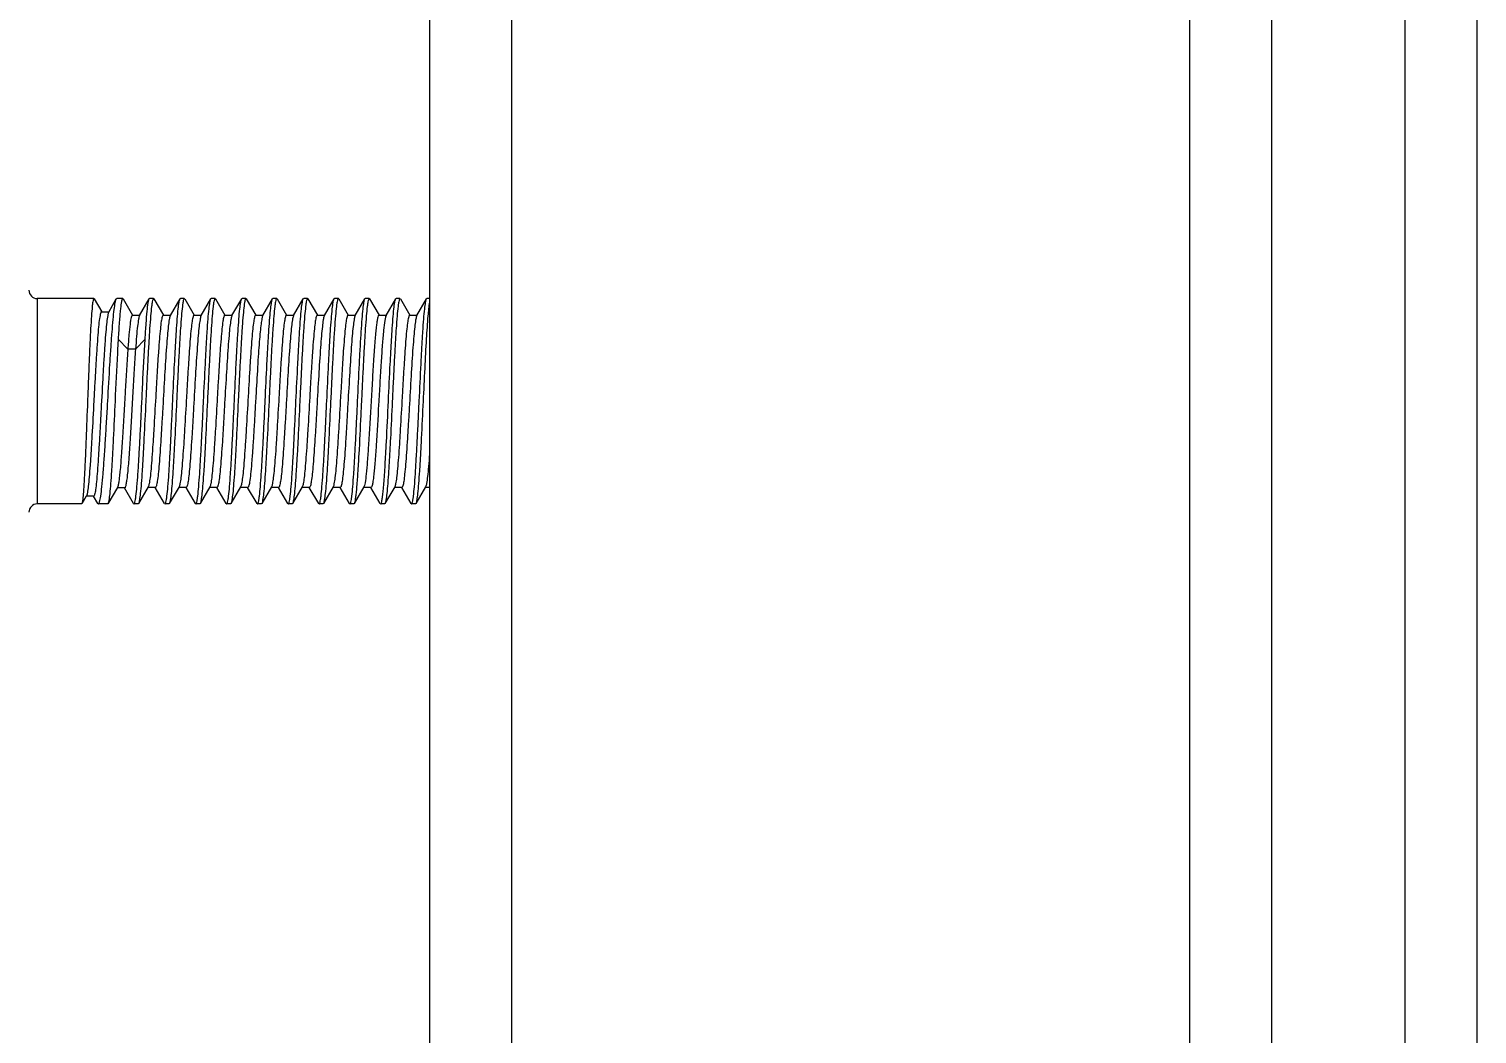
# Model space of a CAD drawing. Extents: x 4995099 to 5303443, y 4627657 to 4889583.
# Drawn here: x 5068822 to 5069542, y 4739767 to 4740267 of the extents above; entities that cross this region are included whole.
import ezdxf

# ---------------------------------------------------------------- set-up
doc = ezdxf.new("R2010")
doc.units = 0
doc.header["$LTSCALE"] = 1000
doc.header["$MEASUREMENT"] = 0
doc.layers.get('0').update_dxf_attribs({"color": 4, "linetype": 'CONTINUOUS'})

msp = doc.modelspace()

# ---------------------------------------------------------------- linework, layer by layer
for p, q in [((5069542.31, 4737394.9), (5069542.31, 4740730.48)), ((5069506.53, 4737750.46), (5069506.53, 4740579.38)), ((5069020.99, 4740388.31), (5069020.99, 4736994.68)), ((5069061.88, 4740388.31), (5069061.88, 4736994.68)), ((5069399.2, 4740388.31), (5069399.2, 4736994.68)), ((5069440.09, 4740388.31), (5069440.09, 4736994.68)), ((5068825.75, 4740132.77), (5068825.75, 4740030.55)), ((5068853.96, 4740132.77), (5068825.75, 4740132.77)), ((5068854.11, 4740132.64), (5068853.96, 4740132.77)), ((5068854.11, 4740132.64), (5068857.85, 4740126.2)), ((5068861.34, 4740126), (5068865.13, 4740132.54)), ((5068865.13, 4740132.54), (5068865.4, 4740132.77)), ((5068868.31, 4740132.77), (5068865.4, 4740132.77)), ((5068868.51, 4740132.59), (5068868.31, 4740132.77)), ((5068868.51, 4740132.59), (5068873.22, 4740124.49)), ((5068876.7, 4740124.28), (5068881.52, 4740132.59)), ((5068883.64, 4740132.77), (5068881.72, 4740132.77)), ((5068883.84, 4740132.59), (5068883.64, 4740132.77)), ((5068883.84, 4740132.59), (5068888.56, 4740124.49)), ((5068892.03, 4740124.28), (5068896.85, 4740132.59)), ((5068896.85, 4740132.59), (5068897.05, 4740132.77)), ((5068898.97, 4740132.77), (5068897.05, 4740132.77)), ((5068899.17, 4740132.59), (5068898.97, 4740132.77)), ((5068899.17, 4740132.59), (5068903.89, 4740124.49)), ((5068907.36, 4740124.28), (5068912.18, 4740132.59)), ((5068912.18, 4740132.59), (5068912.38, 4740132.77)), ((5068914.3, 4740132.77), (5068912.38, 4740132.77)), ((5068914.51, 4740132.59), (5068914.3, 4740132.77)), ((5068914.51, 4740132.59), (5068919.22, 4740124.49)), ((5068922.7, 4740124.28), (5068927.52, 4740132.59)), ((5068927.52, 4740132.59), (5068927.72, 4740132.77)), ((5068929.64, 4740132.77), (5068927.72, 4740132.77)), ((5068929.84, 4740132.59), (5068929.64, 4740132.77)), ((5068929.84, 4740132.59), (5068934.56, 4740124.49)), ((5068938.03, 4740124.28), (5068942.85, 4740132.59)), ((5068944.97, 4740132.77), (5068943.05, 4740132.77)), ((5068945.17, 4740132.59), (5068944.97, 4740132.77)), ((5068945.17, 4740132.59), (5068949.89, 4740124.49)), ((5068953.36, 4740124.28), (5068958.18, 4740132.59)), ((5068958.18, 4740132.59), (5068958.38, 4740132.77)), ((5068960.3, 4740132.77), (5068958.38, 4740132.77)), ((5068960.5, 4740132.59), (5068960.3, 4740132.77)), ((5068960.5, 4740132.59), (5068965.22, 4740124.49)), ((5068968.7, 4740124.28), (5068973.51, 4740132.59)), ((5068973.51, 4740132.59), (5068973.72, 4740132.77)), ((5068975.64, 4740132.77), (5068973.72, 4740132.77)), ((5068975.84, 4740132.59), (5068975.64, 4740132.77)), ((5068975.84, 4740132.59), (5068980.55, 4740124.49)), ((5068984.03, 4740124.28), (5068988.85, 4740132.59)), ((5068988.85, 4740132.59), (5068989.05, 4740132.77)), ((5068990.97, 4740132.77), (5068989.05, 4740132.77)), ((5068991.17, 4740132.59), (5068990.97, 4740132.77)), ((5068991.17, 4740132.59), (5068995.89, 4740124.49)), ((5068999.36, 4740124.28), (5069004.18, 4740132.59)), ((5069004.18, 4740132.59), (5069004.38, 4740132.77)), ((5069006.3, 4740132.77), (5069004.38, 4740132.77)), ((5069006.5, 4740132.59), (5069006.3, 4740132.77)), ((5069006.5, 4740132.59), (5069011.22, 4740124.49)), ((5069014.69, 4740124.28), (5069019.51, 4740132.59)), ((5069019.51, 4740132.59), (5069019.71, 4740132.77)), ((5069020.99, 4740132.77), (5069019.71, 4740132.77)), ((5068857.74, 4740126.2), (5068861.45, 4740126.2)), ((5068873.11, 4740124.49), (5068876.82, 4740124.49)), ((5068888.44, 4740124.49), (5068892.15, 4740124.49)), ((5068892.03, 4740124.28), (5068891.94, 4740124.09)), ((5068903.77, 4740124.49), (5068907.48, 4740124.49)), ((5068907.36, 4740124.28), (5068907.27, 4740124.07)), ((5068919.1, 4740124.49), (5068922.82, 4740124.49)), ((5068922.7, 4740124.28), (5068922.59, 4740124.06)), ((5068934.44, 4740124.49), (5068938.15, 4740124.49)), ((5068949.77, 4740124.49), (5068953.48, 4740124.49)), ((5068953.36, 4740124.28), (5068953.25, 4740124.04)), ((5068965.1, 4740124.49), (5068968.82, 4740124.49)), ((5068968.7, 4740124.28), (5068968.58, 4740124.03)), ((5068980.44, 4740124.49), (5068984.15, 4740124.49)), ((5068984.03, 4740124.28), (5068983.91, 4740124.02)), ((5068995.77, 4740124.49), (5068999.48, 4740124.49)), ((5069011.1, 4740124.49), (5069014.81, 4740124.49)), ((5069014.69, 4740124.28), (5069014.57, 4740124)), ((5068870.86, 4740107.59), (5068866.06, 4740112.6)), ((5068879.47, 4740112.6), (5068874.69, 4740107.59)), ((5068874.69, 4740107.59), (5068870.86, 4740107.59)), ((5068925.94, 4740084.44), (5068925.8, 4740081.66)), ((5068939.22, 4740081.66), (5068939.35, 4740084.44)), ((5068865.66, 4740038.74), (5068860.98, 4740030.7)), ((5068869.26, 4740038.54), (5068865.54, 4740038.54)), ((5068873.66, 4740030.74), (5068869.14, 4740038.54)), ((5068881.01, 4740039.03), (5068876.17, 4740030.72)), ((5068884.6, 4740038.83), (5068880.89, 4740038.83)), ((5068889.18, 4740030.72), (5068884.48, 4740038.83)), ((5068896.34, 4740039.03), (5068891.51, 4740030.72)), ((5068899.94, 4740038.83), (5068896.22, 4740038.83)), ((5068904.52, 4740030.72), (5068899.82, 4740038.83)), ((5068911.68, 4740039.03), (5068906.84, 4740030.72)), ((5068915.27, 4740038.83), (5068911.56, 4740038.83)), ((5068919.85, 4740030.72), (5068915.15, 4740038.83)), ((5068927.01, 4740039.03), (5068922.17, 4740030.72)), ((5068930.6, 4740038.83), (5068926.89, 4740038.83)), ((5068935.18, 4740030.72), (5068930.48, 4740038.83)), ((5068942.34, 4740039.03), (5068937.5, 4740030.72)), ((5068945.94, 4740038.83), (5068942.22, 4740038.83)), ((5068950.52, 4740030.72), (5068945.82, 4740038.83)), ((5068957.68, 4740039.03), (5068952.84, 4740030.72)), ((5068961.27, 4740038.83), (5068957.56, 4740038.83)), ((5068965.85, 4740030.72), (5068961.15, 4740038.83)), ((5068973.01, 4740039.03), (5068968.17, 4740030.72)), ((5068976.6, 4740038.83), (5068972.89, 4740038.83)), ((5068981.18, 4740030.72), (5068976.48, 4740038.83)), ((5068988.34, 4740039.03), (5068983.5, 4740030.72)), ((5068991.93, 4740038.83), (5068988.22, 4740038.83)), ((5068996.51, 4740030.72), (5068991.81, 4740038.83)), ((5069003.67, 4740039.03), (5068998.84, 4740030.72)), ((5069007.27, 4740038.83), (5069003.55, 4740038.83)), ((5069011.85, 4740030.72), (5069007.15, 4740038.83)), ((5069019.01, 4740039.03), (5069014.17, 4740030.72)), ((5069020.99, 4740038.83), (5069018.89, 4740038.83)), ((5068847.86, 4740030.55), (5068825.75, 4740030.55)), ((5068847.97, 4740030.64), (5068847.86, 4740030.55)), ((5068850.16, 4740034.41), (5068847.97, 4740030.64)), ((5068850.27, 4740034.6), (5068850.16, 4740034.41)), ((5068853.88, 4740034.41), (5068850.16, 4740034.41)), ((5068855.86, 4740030.82), (5068853.8, 4740034.37)), ((5068855.86, 4740030.82), (5068856.18, 4740030.55)), ((5068860.81, 4740030.55), (5068856.18, 4740030.55)), ((5068860.98, 4740030.7), (5068860.81, 4740030.55)), ((5068873.66, 4740030.74), (5068873.89, 4740030.55)), ((5068875.97, 4740030.55), (5068873.89, 4740030.55)), ((5068876.17, 4740030.72), (5068875.97, 4740030.55)), ((5068889.18, 4740030.72), (5068889.39, 4740030.55)), ((5068891.31, 4740030.55), (5068889.39, 4740030.55)), ((5068891.51, 4740030.72), (5068891.31, 4740030.55)), ((5068904.52, 4740030.72), (5068904.72, 4740030.55)), ((5068906.64, 4740030.55), (5068904.72, 4740030.55)), ((5068906.84, 4740030.72), (5068906.64, 4740030.55)), ((5068919.85, 4740030.72), (5068920.05, 4740030.55)), ((5068921.97, 4740030.55), (5068920.05, 4740030.55)), ((5068922.17, 4740030.72), (5068921.97, 4740030.55)), ((5068935.18, 4740030.72), (5068935.38, 4740030.55)), ((5068937.3, 4740030.55), (5068935.38, 4740030.55)), ((5068937.5, 4740030.72), (5068937.3, 4740030.55)), ((5068950.52, 4740030.72), (5068950.72, 4740030.55)), ((5068952.64, 4740030.55), (5068950.72, 4740030.55)), ((5068952.84, 4740030.72), (5068952.64, 4740030.55)), ((5068965.85, 4740030.72), (5068966.05, 4740030.55)), ((5068967.97, 4740030.55), (5068966.05, 4740030.55)), ((5068968.17, 4740030.72), (5068967.97, 4740030.55)), ((5068981.18, 4740030.72), (5068981.38, 4740030.55)), ((5068983.3, 4740030.55), (5068981.38, 4740030.55)), ((5068983.5, 4740030.72), (5068983.3, 4740030.55)), ((5068996.51, 4740030.72), (5068996.72, 4740030.55)), ((5068998.64, 4740030.55), (5068996.72, 4740030.55)), ((5068998.84, 4740030.72), (5068998.64, 4740030.55)), ((5069011.85, 4740030.72), (5069012.05, 4740030.55)), ((5069013.97, 4740030.55), (5069012.05, 4740030.55)), ((5069014.17, 4740030.72), (5069013.97, 4740030.55))]:
    msp.add_line(p, q)
for centre, start, end in [((5068825.75, 4740136.86), 180, 270), ((5068825.75, 4740026.46), 90, 180)]:
    msp.add_arc(centre, 4.09, start, end)
for points, knots in [([(5068853.96, 4740132.77), (5068853.85, 4740132.77), (5068853.68, 4740132.33), (5068853.52, 4740131.67), (5068853.32, 4740130.4), (5068853.04, 4740127.89), (5068852.7, 4740123.61), (5068852.32, 4740117.34), (5068851.94, 4740109.69), (5068851.56, 4740100.97), (5068851.19, 4740091.5), (5068850.94, 4740084.98), (5068850.81, 4740081.66)], [0, 0, 0, 0, 0.006203, 0.021073, 0.045141, 0.078305, 0.170688, 0.294821, 0.44599, 0.618417, 0.805472, 1, 1, 1, 1]), ([(5068860.89, 4740081.66), (5068861.24, 4740087.8), (5068861.75, 4740096.75), (5068862.47, 4740108.21), (5068862.99, 4740115.65), (5068863.51, 4740121.93), (5068863.98, 4740126.87), (5068864.51, 4740130.22), (5068864.83, 4740132.01), (5068865.13, 4740132.54)], [0, 0, 0, 0, 0.361155, 0.526427, 0.673911, 0.798642, 0.896457, 0.964179, 1, 1, 1, 1]), ([(5068868.31, 4740132.77), (5068868.16, 4740132.77), (5068867.91, 4740132.17), (5068867.7, 4740131.26), (5068867.42, 4740129.53), (5068867.15, 4740127.26), (5068866.88, 4740124.35), (5068866.48, 4740119.4), (5068866.23, 4740115.42), (5068866.06, 4740112.6)], [0, 0, 0, 0, 0.021546, 0.072917, 0.155846, 0.269667, 0.412995, 0.584026, 1, 1, 1, 1]), ([(5068879.47, 4740112.6), (5068879.63, 4740115.19), (5068879.92, 4740119.82), (5068880.41, 4740125.82), (5068880.82, 4740129.67), (5068881.21, 4740131.7), (5068881.39, 4740132.37), (5068881.52, 4740132.59)], [0, 0, 0, 0, 0.387446, 0.690986, 0.897716, 0.962073, 1, 1, 1, 1]), ([(5068883.64, 4740132.77), (5068883.52, 4740132.77), (5068883.3, 4740132.35), (5068883.12, 4740131.66), (5068882.88, 4740130.4), (5068882.54, 4740127.88), (5068882.13, 4740123.61), (5068881.68, 4740117.34), (5068881.21, 4740109.69), (5068880.74, 4740100.96), (5068880.28, 4740091.5), (5068879.96, 4740084.98), (5068879.81, 4740081.66)], [0, 0, 0, 0, 0.006697, 0.021779, 0.045964, 0.079194, 0.171609, 0.295674, 0.446694, 0.618911, 0.805729, 1, 1, 1, 1]), ([(5068881.52, 4740132.59), (5068881.54, 4740132.64), (5068881.59, 4740132.72), (5068881.68, 4740132.77), (5068881.72, 4740132.77)], [0, 0, 0, 0, 0.600476, 1, 1, 1, 1]), ([(5068893.22, 4740081.66), (5068893.51, 4740087.85), (5068893.94, 4740096.88), (5068894.56, 4740108.41), (5068894.99, 4740115.88), (5068895.44, 4740122.16), (5068895.84, 4740127.07), (5068896.31, 4740130.36), (5068896.56, 4740132.1), (5068896.85, 4740132.59)], [0, 0, 0, 0, 0.363963, 0.530225, 0.678242, 0.802937, 0.90006, 0.966368, 1, 1, 1, 1]), ([(5068898.97, 4740132.77), (5068898.86, 4740132.77), (5068898.63, 4740132.35), (5068898.45, 4740131.66), (5068898.21, 4740130.4), (5068897.88, 4740127.88), (5068897.47, 4740123.61), (5068897.01, 4740117.34), (5068896.55, 4740109.69), (5068896.08, 4740100.97), (5068895.61, 4740091.5), (5068895.3, 4740084.98), (5068895.14, 4740081.66)], [0, 0, 0, 0, 0.006689, 0.021764, 0.045941, 0.079165, 0.171569, 0.295632, 0.446659, 0.618889, 0.805716, 1, 1, 1, 1]), ([(5068908.55, 4740081.66), (5068908.85, 4740087.85), (5068909.28, 4740096.88), (5068909.89, 4740108.41), (5068910.33, 4740115.88), (5068910.78, 4740122.16), (5068911.17, 4740127.07), (5068911.65, 4740130.36), (5068911.9, 4740132.1), (5068912.18, 4740132.59)], [0, 0, 0, 0, 0.363959, 0.530225, 0.678245, 0.80294, 0.900061, 0.966367, 1, 1, 1, 1]), ([(5068914.3, 4740132.77), (5068914.19, 4740132.77), (5068913.97, 4740132.35), (5068913.79, 4740131.66), (5068913.54, 4740130.4), (5068913.21, 4740127.88), (5068912.8, 4740123.61), (5068912.34, 4740117.34), (5068911.88, 4740109.69), (5068911.41, 4740100.97), (5068910.94, 4740091.5), (5068910.63, 4740084.98), (5068910.47, 4740081.66)], [0, 0, 0, 0, 0.00668, 0.021743, 0.045911, 0.079128, 0.171521, 0.29558, 0.446613, 0.618858, 0.805701, 1, 1, 1, 1]), ([(5068923.88, 4740081.66), (5068924.18, 4740087.85), (5068924.61, 4740096.88), (5068925.22, 4740108.41), (5068925.66, 4740115.88), (5068926.11, 4740122.16), (5068926.51, 4740127.07), (5068926.98, 4740130.36), (5068927.23, 4740132.1), (5068927.52, 4740132.59)], [0, 0, 0, 0, 0.363957, 0.530226, 0.678247, 0.80294, 0.900059, 0.966367, 1, 1, 1, 1]), ([(5068929.64, 4740132.77), (5068929.53, 4740132.77), (5068929.31, 4740132.39), (5068929.14, 4740131.74), (5068928.9, 4740130.57), (5068928.58, 4740128.21), (5068928.18, 4740124.21), (5068927.74, 4740118.33), (5068927.29, 4740111.13), (5068926.84, 4740102.87), (5068926.39, 4740093.86), (5068926.09, 4740087.63), (5068925.94, 4740084.44)], [0, 0, 0, 0, 0.006689, 0.021571, 0.045424, 0.078208, 0.169526, 0.292465, 0.442701, 0.6149, 0.802905, 1, 1, 1, 1]), ([(5068939.35, 4740084.44), (5068939.63, 4740090.35), (5068940.04, 4740098.93), (5068940.64, 4740109.88), (5068941.06, 4740116.91), (5068941.49, 4740122.8), (5068941.88, 4740127.41), (5068942.33, 4740130.49), (5068942.58, 4740132.12), (5068942.85, 4740132.59)], [0, 0, 0, 0, 0.367266, 0.533405, 0.680662, 0.804347, 0.900563, 0.966339, 1, 1, 1, 1]), ([(5068944.97, 4740132.77), (5068944.86, 4740132.77), (5068944.63, 4740132.35), (5068944.45, 4740131.66), (5068944.21, 4740130.4), (5068943.87, 4740127.88), (5068943.47, 4740123.61), (5068943.01, 4740117.34), (5068942.54, 4740109.69), (5068942.08, 4740100.97), (5068941.61, 4740091.5), (5068941.3, 4740084.98), (5068941.14, 4740081.66)], [0, 0, 0, 0, 0.006689, 0.021763, 0.04594, 0.079164, 0.171568, 0.295631, 0.446657, 0.618886, 0.805714, 1, 1, 1, 1]), ([(5068942.85, 4740132.59), (5068942.88, 4740132.64), (5068942.93, 4740132.72), (5068943.01, 4740132.77), (5068943.05, 4740132.77)], [0, 0, 0, 0, 0.600612, 1, 1, 1, 1]), ([(5068954.55, 4740081.66), (5068954.85, 4740087.85), (5068955.27, 4740096.88), (5068955.89, 4740108.41), (5068956.32, 4740115.88), (5068956.77, 4740122.16), (5068957.17, 4740127.07), (5068957.65, 4740130.36), (5068957.89, 4740132.1), (5068958.18, 4740132.59)], [0, 0, 0, 0, 0.363961, 0.530225, 0.678245, 0.802939, 0.90006, 0.966367, 1, 1, 1, 1]), ([(5068960.3, 4740132.77), (5068960.19, 4740132.77), (5068959.96, 4740132.35), (5068959.79, 4740131.66), (5068959.54, 4740130.41), (5068959.21, 4740127.88), (5068958.8, 4740123.61), (5068958.34, 4740117.34), (5068957.88, 4740109.69), (5068957.41, 4740100.97), (5068956.94, 4740091.5), (5068956.63, 4740084.98), (5068956.47, 4740081.66)], [0, 0, 0, 0, 0.006676, 0.021733, 0.045899, 0.079113, 0.171508, 0.295569, 0.446596, 0.61884, 0.805693, 1, 1, 1, 1]), ([(5068969.88, 4740081.66), (5068970.18, 4740087.85), (5068970.61, 4740096.88), (5068971.22, 4740108.41), (5068971.66, 4740115.88), (5068972.11, 4740122.16), (5068972.51, 4740127.07), (5068972.98, 4740130.36), (5068973.23, 4740132.1), (5068973.51, 4740132.59)], [0, 0, 0, 0, 0.363962, 0.530226, 0.678239, 0.802933, 0.900057, 0.966368, 1, 1, 1, 1]), ([(5068975.64, 4740132.77), (5068975.52, 4740132.77), (5068975.3, 4740132.35), (5068975.12, 4740131.66), (5068974.88, 4740130.4), (5068974.54, 4740127.88), (5068974.13, 4740123.61), (5068973.67, 4740117.34), (5068973.21, 4740109.69), (5068972.74, 4740100.96), (5068972.27, 4740091.5), (5068971.96, 4740084.98), (5068971.8, 4740081.66)], [0, 0, 0, 0, 0.006697, 0.021779, 0.045964, 0.079195, 0.171609, 0.295674, 0.446694, 0.618911, 0.805729, 1, 1, 1, 1]), ([(5068985.22, 4740081.66), (5068985.51, 4740087.85), (5068985.94, 4740096.88), (5068986.55, 4740108.41), (5068986.99, 4740115.88), (5068987.44, 4740122.16), (5068987.84, 4740127.07), (5068988.31, 4740130.36), (5068988.56, 4740132.1), (5068988.85, 4740132.59)], [0, 0, 0, 0, 0.363963, 0.530225, 0.678242, 0.802937, 0.90006, 0.966368, 1, 1, 1, 1]), ([(5068990.97, 4740132.77), (5068990.85, 4740132.77), (5068990.63, 4740132.35), (5068990.45, 4740131.66), (5068990.21, 4740130.4), (5068989.87, 4740127.88), (5068989.46, 4740123.61), (5068989.01, 4740117.34), (5068988.54, 4740109.69), (5068988.08, 4740100.97), (5068987.61, 4740091.5), (5068987.29, 4740084.98), (5068987.14, 4740081.66)], [0, 0, 0, 0, 0.006686, 0.021758, 0.045933, 0.079154, 0.171555, 0.295617, 0.446646, 0.618881, 0.805711, 1, 1, 1, 1]), ([(5069000.55, 4740081.66), (5069000.84, 4740087.85), (5069001.27, 4740096.88), (5069001.89, 4740108.41), (5069002.32, 4740115.88), (5069002.77, 4740122.16), (5069003.17, 4740127.07), (5069003.64, 4740130.36), (5069003.89, 4740132.1), (5069004.18, 4740132.59)], [0, 0, 0, 0, 0.363958, 0.530225, 0.678245, 0.80294, 0.90006, 0.966367, 1, 1, 1, 1]), ([(5069006.3, 4740132.77), (5069006.19, 4740132.77), (5069005.96, 4740132.35), (5069005.79, 4740131.66), (5069005.54, 4740130.41), (5069005.21, 4740127.88), (5069004.8, 4740123.61), (5069004.34, 4740117.34), (5069003.88, 4740109.69), (5069003.41, 4740100.97), (5069002.94, 4740091.5), (5069002.63, 4740084.98), (5069002.47, 4740081.66)], [0, 0, 0, 0, 0.006677, 0.021736, 0.045902, 0.079117, 0.171507, 0.295565, 0.446598, 0.618848, 0.805696, 1, 1, 1, 1]), ([(5069015.88, 4740081.66), (5069016.18, 4740087.85), (5069016.61, 4740096.88), (5069017.22, 4740108.41), (5069017.66, 4740115.88), (5069018.11, 4740122.16), (5069018.5, 4740127.07), (5069018.98, 4740130.36), (5069019.23, 4740132.1), (5069019.51, 4740132.59)], [0, 0, 0, 0, 0.363957, 0.530228, 0.678248, 0.80294, 0.900058, 0.966367, 1, 1, 1, 1]), ([(5069020.99, 4740131.01), (5069020.58, 4740128.74), (5069020.05, 4740122.63), (5069019.29, 4740111.66), (5069018.56, 4740097.49), (5069018.06, 4740087.13), (5069017.8, 4740081.66)], [0, 0, 0, 0, 0.140058, 0.370691, 0.667791, 1, 1, 1, 1]), ([(5068857.74, 4740126.2), (5068857.63, 4740126.2), (5068857.4, 4740125.85), (5068857.22, 4740125.23), (5068856.98, 4740124.15), (5068856.64, 4740121.95), (5068856.24, 4740118.25), (5068855.79, 4740112.82), (5068855.33, 4740106.19), (5068854.87, 4740098.62), (5068854.41, 4740090.4), (5068853.8, 4740079.02), (5068853.2, 4740067.79), (5068852.58, 4740057.11), (5068852.13, 4740050.19), (5068851.68, 4740044.36), (5068851.27, 4740039.79), (5068850.81, 4740036.71), (5068850.54, 4740035.07), (5068850.27, 4740034.6)], [0, 0, 0, 0, 0.003488, 0.010904, 0.022688, 0.038824, 0.083607, 0.143647, 0.216697, 0.300025, 0.390537, 0.484902, 0.671459, 0.756962, 0.833182, 0.897479, 0.947675, 0.982144, 1, 1, 1, 1]), ([(5068861.34, 4740126), (5068861.05, 4740125.5), (5068860.77, 4740123.78), (5068860.29, 4740120.55), (5068859.86, 4740115.79), (5068859.4, 4740109.76), (5068858.94, 4740102.64), (5068858.31, 4740091.81), (5068857.71, 4740080.51), (5068857.1, 4740069.15), (5068856.65, 4740061.05), (5068856.2, 4740053.65), (5068855.75, 4740047.23), (5068855.31, 4740041.97), (5068854.9, 4740038.14), (5068854.5, 4740035.75), (5068854.2, 4740034.73), (5068853.98, 4740034.41), (5068853.88, 4740034.41)], [0, 0, 0, 0, 0.018844, 0.055045, 0.107437, 0.174076, 0.252464, 0.339678, 0.527511, 0.621285, 0.710453, 0.791854, 0.862644, 0.920393, 0.963178, 0.989688, 0.996707, 1, 1, 1, 1]), ([(5068873.11, 4740124.49), (5068872.97, 4740124.49), (5068872.71, 4740124.01), (5068872.5, 4740123.22), (5068872.21, 4740121.78), (5068871.82, 4740118.91), (5068871.35, 4740114.1), (5068871.03, 4740109.95), (5068870.86, 4740107.59)], [0, 0, 0, 0, 0.023235, 0.075178, 0.15823, 0.271917, 0.585415, 1, 1, 1, 1]), ([(5068876.7, 4740124.28), (5068876.39, 4740123.75), (5068876.1, 4740121.95), (5068875.59, 4740118.55), (5068875.15, 4740113.54), (5068874.85, 4740109.72), (5068874.69, 4740107.59)], [0, 0, 0, 0, 0.108395, 0.316903, 0.618184, 1, 1, 1, 1]), ([(5068888.44, 4740124.49), (5068888.34, 4740124.49), (5068888.11, 4740124.19), (5068887.81, 4740123.2), (5068887.4, 4740120.94), (5068886.99, 4740117.28), (5068886.54, 4740112.3), (5068886.09, 4740106.24), (5068885.63, 4740099.28), (5068885.18, 4740091.68), (5068884.57, 4740081.09), (5068883.98, 4740070.59), (5068883.36, 4740060.57), (5068882.91, 4740054.01), (5068882.45, 4740048.46), (5068882.03, 4740044.07), (5068881.57, 4740041.09), (5068881.28, 4740039.5), (5068881.01, 4740039.03)], [0, 0, 0, 0, 0.003515, 0.010772, 0.037949, 0.081609, 0.140308, 0.211978, 0.294061, 0.383612, 0.477415, 0.664253, 0.750571, 0.827952, 0.893624, 0.945254, 0.981055, 1, 1, 1, 1]), ([(5068891.94, 4740124.09), (5068891.69, 4740123.5), (5068891.39, 4740121.78), (5068890.94, 4740118.56), (5068890.52, 4740114.02), (5068889.88, 4740105.9), (5068889.14, 4740094), (5068888.42, 4740081.37), (5068887.82, 4740070.92), (5068887.37, 4740063.47), (5068886.93, 4740056.65), (5068886.48, 4740050.72), (5068886.04, 4740045.85), (5068885.63, 4740042.29), (5068885.22, 4740040.08), (5068884.92, 4740039.12), (5068884.7, 4740038.83), (5068884.6, 4740038.83)], [0, 0, 0, 0, 0.022098, 0.060554, 0.114206, 0.18123, 0.34569, 0.53115, 0.623722, 0.711849, 0.792446, 0.862698, 0.92016, 0.962863, 0.989437, 0.99654, 1, 1, 1, 1]), ([(5068903.77, 4740124.49), (5068903.67, 4740124.49), (5068903.45, 4740124.19), (5068903.14, 4740123.2), (5068902.74, 4740120.94), (5068902.32, 4740117.28), (5068901.87, 4740112.3), (5068901.42, 4740106.24), (5068900.97, 4740099.28), (5068900.51, 4740091.68), (5068899.9, 4740081.09), (5068899.31, 4740070.59), (5068898.69, 4740060.57), (5068898.24, 4740054.01), (5068897.78, 4740048.46), (5068897.37, 4740044.07), (5068896.9, 4740041.09), (5068896.62, 4740039.5), (5068896.34, 4740039.03)], [0, 0, 0, 0, 0.003515, 0.010772, 0.037949, 0.081609, 0.140308, 0.211978, 0.294061, 0.383612, 0.477415, 0.664253, 0.750571, 0.827952, 0.893624, 0.945254, 0.981055, 1, 1, 1, 1]), ([(5068907.27, 4740124.07), (5068907.02, 4740123.49), (5068906.71, 4740121.76), (5068906.27, 4740118.53), (5068905.85, 4740113.98), (5068905.21, 4740105.86), (5068904.47, 4740093.96), (5068903.75, 4740081.34), (5068903.15, 4740070.89), (5068902.71, 4740063.44), (5068902.26, 4740056.63), (5068901.82, 4740050.71), (5068901.37, 4740045.85), (5068900.96, 4740042.28), (5068900.56, 4740040.08), (5068900.26, 4740039.12), (5068900.04, 4740038.83), (5068899.94, 4740038.83)], [0, 0, 0, 0, 0.022237, 0.060809, 0.11455, 0.181633, 0.346125, 0.531524, 0.624042, 0.712107, 0.792639, 0.862829, 0.920237, 0.962898, 0.989446, 0.996542, 1, 1, 1, 1]), ([(5068919.1, 4740124.49), (5068919, 4740124.49), (5068918.78, 4740124.19), (5068918.48, 4740123.2), (5068918.07, 4740120.94), (5068917.65, 4740117.28), (5068917.2, 4740112.3), (5068916.75, 4740106.24), (5068916.3, 4740099.28), (5068915.84, 4740091.68), (5068915.24, 4740081.09), (5068914.65, 4740070.59), (5068914.02, 4740060.57), (5068913.57, 4740054.01), (5068913.12, 4740048.46), (5068912.7, 4740044.07), (5068912.23, 4740041.09), (5068911.95, 4740039.5), (5068911.68, 4740039.03)], [0, 0, 0, 0, 0.003515, 0.010772, 0.037949, 0.081609, 0.140308, 0.211978, 0.294061, 0.383612, 0.477416, 0.664253, 0.750571, 0.827952, 0.893624, 0.945254, 0.981055, 1, 1, 1, 1]), ([(5068922.59, 4740124.06), (5068922.35, 4740123.47), (5068922.04, 4740121.74), (5068921.6, 4740118.49), (5068921.17, 4740113.95), (5068920.54, 4740105.81), (5068919.8, 4740093.92), (5068919.09, 4740081.3), (5068918.49, 4740070.86), (5068918.04, 4740063.42), (5068917.59, 4740056.61), (5068917.15, 4740050.69), (5068916.7, 4740045.84), (5068916.29, 4740042.28), (5068915.89, 4740040.08), (5068915.59, 4740039.12), (5068915.37, 4740038.83), (5068915.27, 4740038.83)], [0, 0, 0, 0, 0.022376, 0.061065, 0.114893, 0.182035, 0.346559, 0.531898, 0.624361, 0.712364, 0.792832, 0.86296, 0.920314, 0.962934, 0.989455, 0.996544, 1, 1, 1, 1]), ([(5068934.44, 4740124.49), (5068934.34, 4740124.49), (5068934.11, 4740124.19), (5068933.81, 4740123.21), (5068933.41, 4740120.96), (5068932.99, 4740117.33), (5068932.54, 4740112.38), (5068932.09, 4740106.35), (5068931.47, 4740096.76), (5068931.03, 4740089.21), (5068930.74, 4740083.99)], [0, 0, 0, 0, 0.007368, 0.022553, 0.07941, 0.170757, 0.293599, 0.443643, 0.615565, 1, 1, 1, 1]), ([(5068938.03, 4740124.28), (5068937.78, 4740123.85), (5068937.51, 4740122.44), (5068937.08, 4740119.79), (5068936.69, 4740115.9), (5068936.26, 4740110.96), (5068935.84, 4740105.1), (5068935.26, 4740096.01), (5068934.85, 4740088.89), (5068934.57, 4740083.99)], [0, 0, 0, 0, 0.036414, 0.10397, 0.201071, 0.324823, 0.471425, 0.636308, 1, 1, 1, 1]), ([(5068949.77, 4740124.49), (5068949.67, 4740124.49), (5068949.45, 4740124.19), (5068949.14, 4740123.2), (5068948.73, 4740120.94), (5068948.32, 4740117.28), (5068947.87, 4740112.3), (5068947.42, 4740106.24), (5068946.96, 4740099.28), (5068946.51, 4740091.68), (5068945.9, 4740081.09), (5068945.31, 4740070.59), (5068944.69, 4740060.57), (5068944.24, 4740054.01), (5068943.78, 4740048.46), (5068943.36, 4740044.07), (5068942.9, 4740041.09), (5068942.62, 4740039.5), (5068942.34, 4740039.03)], [0, 0, 0, 0, 0.003516, 0.010772, 0.037949, 0.081609, 0.140308, 0.211978, 0.294061, 0.383612, 0.477416, 0.664254, 0.750571, 0.827952, 0.893624, 0.945254, 0.981055, 1, 1, 1, 1]), ([(5068953.25, 4740124.04), (5068953.01, 4740123.44), (5068952.7, 4740121.69), (5068952.26, 4740118.43), (5068951.83, 4740113.87), (5068951.2, 4740105.73), (5068950.46, 4740093.83), (5068949.75, 4740081.22), (5068949.15, 4740070.8), (5068948.7, 4740063.37), (5068948.25, 4740056.58), (5068947.81, 4740050.67), (5068947.37, 4740045.82), (5068946.96, 4740042.27), (5068946.55, 4740040.08), (5068946.26, 4740039.12), (5068946.03, 4740038.83), (5068945.94, 4740038.83)], [0, 0, 0, 0, 0.022654, 0.061574, 0.115578, 0.182837, 0.347426, 0.532643, 0.624999, 0.712877, 0.793216, 0.863221, 0.920468, 0.963004, 0.989473, 0.996549, 1, 1, 1, 1]), ([(5068965.1, 4740124.49), (5068965, 4740124.49), (5068964.78, 4740124.19), (5068964.47, 4740123.2), (5068964.07, 4740120.94), (5068963.65, 4740117.28), (5068963.2, 4740112.3), (5068962.75, 4740106.24), (5068962.3, 4740099.28), (5068961.84, 4740091.68), (5068961.24, 4740081.09), (5068960.64, 4740070.59), (5068960.02, 4740060.57), (5068959.57, 4740054.01), (5068959.11, 4740048.46), (5068958.7, 4740044.07), (5068958.23, 4740041.09), (5068957.95, 4740039.5), (5068957.68, 4740039.03)], [0, 0, 0, 0, 0.003516, 0.010771, 0.037949, 0.081609, 0.140308, 0.211978, 0.294061, 0.383613, 0.477416, 0.664254, 0.750571, 0.827952, 0.893624, 0.945254, 0.981055, 1, 1, 1, 1]), ([(5068968.58, 4740124.03), (5068968.34, 4740123.43), (5068968.03, 4740121.67), (5068967.59, 4740118.4), (5068967.16, 4740113.83), (5068966.53, 4740105.69), (5068965.79, 4740093.79), (5068965.08, 4740081.19), (5068964.48, 4740070.77), (5068964.03, 4740063.34), (5068963.58, 4740056.56), (5068963.14, 4740050.65), (5068962.7, 4740045.82), (5068962.29, 4740042.27), (5068961.89, 4740040.07), (5068961.59, 4740039.12), (5068961.37, 4740038.83), (5068961.27, 4740038.83)], [0, 0, 0, 0, 0.022792, 0.061828, 0.11592, 0.183237, 0.347858, 0.533014, 0.625317, 0.713133, 0.793408, 0.863351, 0.920544, 0.963039, 0.989482, 0.996551, 1, 1, 1, 1]), ([(5068980.44, 4740124.49), (5068980.33, 4740124.49), (5068980.11, 4740124.19), (5068979.81, 4740123.2), (5068979.4, 4740120.94), (5068978.98, 4740117.28), (5068978.53, 4740112.3), (5068978.08, 4740106.24), (5068977.63, 4740099.28), (5068977.18, 4740091.68), (5068976.57, 4740081.09), (5068975.98, 4740070.59), (5068975.35, 4740060.57), (5068974.9, 4740054.01), (5068974.45, 4740048.46), (5068974.03, 4740044.07), (5068973.56, 4740041.09), (5068973.28, 4740039.5), (5068973.01, 4740039.03)], [0, 0, 0, 0, 0.003516, 0.010771, 0.037949, 0.081609, 0.140308, 0.211978, 0.294061, 0.383613, 0.477416, 0.664254, 0.750571, 0.827952, 0.893624, 0.945254, 0.981055, 1, 1, 1, 1]), ([(5068983.91, 4740124.02), (5068983.67, 4740123.41), (5068983.36, 4740121.65), (5068982.92, 4740118.37), (5068982.49, 4740113.79), (5068981.86, 4740105.64), (5068981.12, 4740093.75), (5068980.41, 4740081.15), (5068979.81, 4740070.74), (5068979.36, 4740063.32), (5068978.92, 4740056.54), (5068978.47, 4740050.64), (5068978.03, 4740045.81), (5068977.62, 4740042.26), (5068977.22, 4740040.07), (5068976.92, 4740039.12), (5068976.7, 4740038.83), (5068976.6, 4740038.83)], [0, 0, 0, 0, 0.022931, 0.062083, 0.116262, 0.183637, 0.34829, 0.533386, 0.625634, 0.713389, 0.793599, 0.863481, 0.920621, 0.963074, 0.989491, 0.996553, 1, 1, 1, 1]), ([(5068995.77, 4740124.49), (5068995.6, 4740124.49), (5068995.31, 4740123.84), (5068995.07, 4740122.82), (5068994.75, 4740120.93), (5068994.45, 4740118.45), (5068994.13, 4740115.29), (5068993.68, 4740110), (5068993.14, 4740102.26), (5068992.53, 4740092.04), (5068991.9, 4740081.1), (5068991.28, 4740070.2), (5068990.84, 4740063.03), (5068990.61, 4740059.58)], [0, 0, 0, 0, 0.007549, 0.025288, 0.053782, 0.092698, 0.14142, 0.199125, 0.337396, 0.498012, 0.669894, 0.841157, 1, 1, 1, 1]), ([(5068999.36, 4740124.28), (5068999.21, 4740124.02), (5068998.99, 4740123.21), (5068998.52, 4740120.78), (5068998.04, 4740116.22), (5068997.45, 4740109.22), (5068996.87, 4740100.48), (5068996.27, 4740090.55), (5068995.49, 4740076.78), (5068994.9, 4740066.4), (5068994.45, 4740059.58)], [0, 0, 0, 0, 0.014139, 0.038106, 0.114569, 0.22512, 0.362916, 0.519336, 0.684562, 1, 1, 1, 1]), ([(5069011.1, 4740124.49), (5069011, 4740124.49), (5069010.78, 4740124.19), (5069010.47, 4740123.2), (5069010.07, 4740120.94), (5069009.65, 4740117.28), (5069009.2, 4740112.3), (5069008.75, 4740106.24), (5069008.3, 4740099.28), (5069007.84, 4740091.68), (5069007.23, 4740081.09), (5069006.64, 4740070.59), (5069006.02, 4740060.57), (5069005.57, 4740054.01), (5069005.11, 4740048.46), (5069004.7, 4740044.07), (5069004.23, 4740041.09), (5069003.95, 4740039.5), (5069003.67, 4740039.03)], [0, 0, 0, 0, 0.003516, 0.010771, 0.037949, 0.081609, 0.140308, 0.211978, 0.294061, 0.383613, 0.477416, 0.664254, 0.750571, 0.827952, 0.893624, 0.945254, 0.981055, 1, 1, 1, 1]), ([(5069014.57, 4740124), (5069014.33, 4740123.38), (5069014.02, 4740121.6), (5069013.58, 4740118.3), (5069013.15, 4740113.71), (5069012.52, 4740105.56), (5069011.78, 4740093.67), (5069011.07, 4740081.07), (5069010.47, 4740070.67), (5069010.02, 4740063.27), (5069009.58, 4740056.5), (5069009.14, 4740050.61), (5069008.7, 4740045.79), (5069008.28, 4740042.25), (5069007.88, 4740040.07), (5069007.59, 4740039.12), (5069007.37, 4740038.83), (5069007.27, 4740038.83)], [0, 0, 0, 0, 0.023208, 0.06259, 0.116944, 0.184435, 0.349152, 0.534126, 0.626268, 0.713899, 0.79398, 0.86374, 0.920773, 0.963144, 0.989509, 0.996558, 1, 1, 1, 1]), ([(5068866.06, 4740112.6), (5068865.92, 4740110.27), (5068865.34, 4740099.96), (5068864.86, 4740089.64), (5068864.49, 4740081.66)], [0, 0, 0, 0, 0.22604, 1, 1, 1, 1]), ([(5068877.87, 4740081.66), (5068878.01, 4740084.41), (5068878.51, 4740094.73), (5068879.02, 4740105.04), (5068879.47, 4740112.6)], [0, 0, 0, 0, 0.2673, 1, 1, 1, 1]), ([(5068870.86, 4740107.59), (5068870.36, 4740100.61), (5068869.74, 4740089.84), (5068868.92, 4740075.41), (5068868.29, 4740064.72), (5068867.67, 4740055.21), (5068867.13, 4740048.34), (5068866.67, 4740043.93), (5068866.37, 4740041.56), (5068866.05, 4740039.91), (5068865.83, 4740039.03), (5068865.66, 4740038.74)], [0, 0, 0, 0, 0.303539, 0.468638, 0.62733, 0.768529, 0.882427, 0.926602, 0.961222, 0.985757, 1, 1, 1, 1]), ([(5068874.69, 4740107.59), (5068874.44, 4740104.12), (5068873.98, 4740096.8), (5068873.32, 4740085.5), (5068872.67, 4740073.91), (5068872.01, 4740062.9), (5068871.45, 4740054.48), (5068870.98, 4740048.68), (5068870.65, 4740045.21), (5068870.33, 4740042.47), (5068869.99, 4740040.38), (5068869.73, 4740039.27), (5068869.43, 4740038.54), (5068869.26, 4740038.54)], [0, 0, 0, 0, 0.15003, 0.317321, 0.489066, 0.652114, 0.794019, 0.853588, 0.904016, 0.944371, 0.97394, 0.992316, 1, 1, 1, 1]), ([(5068850.81, 4740081.66), (5068850.57, 4740075.38), (5068850.23, 4740066.24), (5068849.74, 4740054.57), (5068849.4, 4740047.05), (5068849.04, 4740040.78), (5068848.76, 4740035.91), (5068848.35, 4740032.75), (5068848.23, 4740031.09), (5068847.97, 4740030.64)], [0, 0, 0, 0, 0.36864, 0.53657, 0.68548, 0.810114, 0.906077, 0.97003, 1, 1, 1, 1]), ([(5068856.18, 4740030.55), (5068856.31, 4740030.55), (5068856.6, 4740030.93), (5068856.99, 4740032.18), (5068857.51, 4740035.05), (5068858.05, 4740039.69), (5068858.62, 4740045.98), (5068859.18, 4740053.62), (5068859.75, 4740062.35), (5068860.32, 4740071.81), (5068860.7, 4740078.33), (5068860.89, 4740081.66)], [0, 0, 0, 0, 0.007547, 0.022985, 0.080637, 0.173055, 0.296975, 0.447746, 0.61965, 0.806111, 1, 1, 1, 1]), ([(5068864.49, 4740081.66), (5068864.2, 4740075.44), (5068863.78, 4740066.39), (5068863.18, 4740054.82), (5068862.76, 4740047.34), (5068862.32, 4740041.06), (5068861.95, 4740036.16), (5068861.49, 4740032.9), (5068861.26, 4740031.18), (5068860.98, 4740030.7)], [0, 0, 0, 0, 0.365079, 0.53175, 0.679987, 0.804667, 0.901508, 0.967249, 1, 1, 1, 1]), ([(5068873.89, 4740030.55), (5068874, 4740030.55), (5068874.25, 4740030.95), (5068874.43, 4740031.65), (5068874.69, 4740032.91), (5068875.04, 4740035.43), (5068875.47, 4740039.7), (5068875.95, 4740045.97), (5068876.43, 4740053.62), (5068876.91, 4740062.35), (5068877.39, 4740071.81), (5068877.71, 4740078.33), (5068877.87, 4740081.66)], [0, 0, 0, 0, 0.006868, 0.022, 0.046199, 0.079427, 0.17181, 0.295831, 0.44681, 0.618994, 0.805771, 1, 1, 1, 1]), ([(5068879.81, 4740081.66), (5068879.51, 4740075.46), (5068879.08, 4740066.44), (5068878.47, 4740054.9), (5068878.03, 4740047.43), (5068877.58, 4740041.15), (5068877.18, 4740036.24), (5068876.71, 4740032.95), (5068876.46, 4740031.21), (5068876.17, 4740030.72)], [0, 0, 0, 0, 0.364025, 0.530311, 0.678341, 0.803035, 0.90014, 0.966414, 1, 1, 1, 1]), ([(5068889.39, 4740030.55), (5068889.5, 4740030.55), (5068889.72, 4740030.96), (5068889.9, 4740031.66), (5068890.15, 4740032.91), (5068890.48, 4740035.43), (5068890.89, 4740039.71), (5068891.35, 4740045.98), (5068891.81, 4740053.63), (5068892.28, 4740062.35), (5068892.75, 4740071.81), (5068893.06, 4740078.33), (5068893.22, 4740081.66)], [0, 0, 0, 0, 0.006693, 0.021771, 0.045952, 0.079179, 0.171588, 0.295652, 0.446676, 0.6189, 0.805722, 1, 1, 1, 1]), ([(5068895.14, 4740081.66), (5068894.84, 4740075.46), (5068894.41, 4740066.44), (5068893.8, 4740054.9), (5068893.36, 4740047.43), (5068892.91, 4740041.15), (5068892.52, 4740036.24), (5068892.04, 4740032.95), (5068891.79, 4740031.21), (5068891.51, 4740030.72)], [0, 0, 0, 0, 0.364027, 0.530312, 0.678339, 0.803032, 0.900139, 0.966415, 1, 1, 1, 1]), ([(5068904.72, 4740030.55), (5068904.83, 4740030.55), (5068905.06, 4740030.96), (5068905.24, 4740031.66), (5068905.48, 4740032.91), (5068905.81, 4740035.44), (5068906.22, 4740039.71), (5068906.68, 4740045.98), (5068907.14, 4740053.63), (5068907.61, 4740062.35), (5068908.08, 4740071.81), (5068908.39, 4740078.33), (5068908.55, 4740081.66)], [0, 0, 0, 0, 0.006696, 0.021778, 0.045963, 0.079194, 0.171608, 0.295673, 0.446692, 0.618909, 0.805729, 1, 1, 1, 1]), ([(5068910.47, 4740081.66), (5068910.18, 4740075.46), (5068909.75, 4740066.44), (5068909.13, 4740054.9), (5068908.7, 4740047.43), (5068908.25, 4740041.15), (5068907.85, 4740036.24), (5068907.38, 4740032.95), (5068907.13, 4740031.21), (5068906.84, 4740030.72)], [0, 0, 0, 0, 0.364034, 0.530325, 0.678352, 0.803041, 0.900142, 0.966414, 1, 1, 1, 1]), ([(5068920.05, 4740030.55), (5068920.17, 4740030.55), (5068920.39, 4740030.96), (5068920.57, 4740031.65), (5068920.81, 4740032.91), (5068921.15, 4740035.43), (5068921.56, 4740039.71), (5068922.01, 4740045.98), (5068922.48, 4740053.62), (5068922.94, 4740062.35), (5068923.41, 4740071.81), (5068923.73, 4740078.33), (5068923.88, 4740081.66)], [0, 0, 0, 0, 0.006683, 0.021751, 0.045922, 0.07914, 0.171535, 0.295594, 0.446618, 0.618857, 0.805703, 1, 1, 1, 1]), ([(5068925.8, 4740081.66), (5068925.51, 4740075.46), (5068925.08, 4740066.44), (5068924.47, 4740054.9), (5068924.03, 4740047.43), (5068923.58, 4740041.15), (5068923.18, 4740036.24), (5068922.71, 4740032.95), (5068922.46, 4740031.21), (5068922.17, 4740030.72)], [0, 0, 0, 0, 0.364016, 0.530299, 0.678328, 0.803022, 0.900132, 0.966412, 1, 1, 1, 1]), ([(5068930.74, 4740083.99), (5068930.43, 4740078.62), (5068929.99, 4740070.77), (5068929.36, 4740060.69), (5068928.91, 4740054.1), (5068928.45, 4740048.51), (5068928.03, 4740044.1), (5068927.57, 4740041.1), (5068927.28, 4740039.5), (5068927.01, 4740039.03)], [0, 0, 0, 0, 0.357179, 0.522363, 0.670515, 0.796289, 0.895183, 0.963748, 1, 1, 1, 1]), ([(5068934.57, 4740083.99), (5068934.4, 4740081.09), (5068934.08, 4740075.4), (5068933.6, 4740067.1), (5068933.11, 4740059.39), (5068932.63, 4740052.61), (5068932.16, 4740047.02), (5068931.74, 4740043.2), (5068931.39, 4740040.94), (5068931.14, 4740039.82), (5068930.95, 4740039.18), (5068930.71, 4740038.83), (5068930.6, 4740038.83)], [0, 0, 0, 0, 0.191103, 0.376469, 0.548513, 0.700189, 0.825314, 0.918839, 0.952565, 0.977198, 0.992701, 1, 1, 1, 1]), ([(5068935.38, 4740030.55), (5068935.5, 4740030.55), (5068935.72, 4740030.96), (5068935.9, 4740031.65), (5068936.14, 4740032.91), (5068936.48, 4740035.43), (5068936.89, 4740039.7), (5068937.35, 4740045.97), (5068937.81, 4740053.62), (5068938.28, 4740062.35), (5068938.75, 4740071.81), (5068939.06, 4740078.33), (5068939.22, 4740081.66)], [0, 0, 0, 0, 0.006671, 0.021725, 0.045886, 0.079098, 0.171491, 0.295553, 0.446588, 0.618835, 0.805687, 1, 1, 1, 1]), ([(5068941.14, 4740081.66), (5068940.84, 4740075.46), (5068940.41, 4740066.44), (5068939.8, 4740054.9), (5068939.36, 4740047.43), (5068938.91, 4740041.15), (5068938.51, 4740036.24), (5068938.04, 4740032.95), (5068937.79, 4740031.21), (5068937.5, 4740030.72)], [0, 0, 0, 0, 0.364022, 0.530315, 0.678347, 0.803036, 0.900137, 0.966413, 1, 1, 1, 1]), ([(5068950.72, 4740030.55), (5068950.83, 4740030.55), (5068951.06, 4740030.96), (5068951.23, 4740031.65), (5068951.48, 4740032.91), (5068951.81, 4740035.43), (5068952.22, 4740039.7), (5068952.68, 4740045.97), (5068953.14, 4740053.62), (5068953.61, 4740062.35), (5068954.08, 4740071.81), (5068954.39, 4740078.33), (5068954.55, 4740081.66)], [0, 0, 0, 0, 0.006673, 0.021728, 0.04589, 0.079102, 0.171488, 0.295544, 0.446579, 0.618833, 0.80569, 1, 1, 1, 1]), ([(5068956.47, 4740081.66), (5068956.17, 4740075.46), (5068955.75, 4740066.44), (5068955.13, 4740054.9), (5068954.69, 4740047.43), (5068954.24, 4740041.15), (5068953.85, 4740036.24), (5068953.37, 4740032.95), (5068953.13, 4740031.21), (5068952.84, 4740030.72)], [0, 0, 0, 0, 0.364021, 0.530312, 0.678344, 0.803036, 0.900139, 0.966413, 1, 1, 1, 1]), ([(5068966.05, 4740030.55), (5068966.16, 4740030.55), (5068966.39, 4740030.96), (5068966.57, 4740031.65), (5068966.81, 4740032.91), (5068967.15, 4740035.43), (5068967.55, 4740039.71), (5068968.01, 4740045.98), (5068968.48, 4740053.63), (5068968.94, 4740062.35), (5068969.41, 4740071.81), (5068969.72, 4740078.33), (5068969.88, 4740081.66)], [0, 0, 0, 0, 0.006683, 0.021749, 0.045921, 0.079139, 0.171536, 0.295597, 0.446627, 0.618868, 0.805705, 1, 1, 1, 1]), ([(5068971.8, 4740081.66), (5068971.51, 4740075.46), (5068971.08, 4740066.44), (5068970.47, 4740054.9), (5068970.03, 4740047.43), (5068969.58, 4740041.15), (5068969.18, 4740036.24), (5068968.71, 4740032.95), (5068968.46, 4740031.21), (5068968.17, 4740030.72)], [0, 0, 0, 0, 0.364024, 0.530311, 0.678341, 0.803035, 0.90014, 0.966414, 1, 1, 1, 1]), ([(5068981.38, 4740030.55), (5068981.5, 4740030.55), (5068981.72, 4740030.96), (5068981.9, 4740031.66), (5068982.14, 4740032.91), (5068982.48, 4740035.43), (5068982.89, 4740039.71), (5068983.34, 4740045.98), (5068983.81, 4740053.63), (5068984.28, 4740062.35), (5068984.75, 4740071.81), (5068985.06, 4740078.33), (5068985.22, 4740081.66)], [0, 0, 0, 0, 0.006692, 0.02177, 0.045951, 0.079177, 0.171585, 0.295649, 0.446674, 0.618898, 0.805721, 1, 1, 1, 1]), ([(5068987.14, 4740081.66), (5068987.03, 4740079.36), (5068986.61, 4740070.58), (5068986.18, 4740061.8), (5068985.81, 4740055.32)], [0, 0, 0, 0, 0.261816, 1, 1, 1, 1]), ([(5069002.47, 4740081.66), (5069002.17, 4740075.46), (5069001.74, 4740066.44), (5069001.13, 4740054.9), (5069000.69, 4740047.43), (5069000.24, 4740041.15), (5068999.85, 4740036.24), (5068999.37, 4740032.95), (5068999.12, 4740031.21), (5068998.84, 4740030.72)], [0, 0, 0, 0, 0.364034, 0.530327, 0.678354, 0.803043, 0.900143, 0.966415, 1, 1, 1, 1]), ([(5068999.23, 4740055.32), (5068999.34, 4740057.37), (5068999.81, 4740066.15), (5069000.23, 4740074.93), (5069000.55, 4740081.66)], [0, 0, 0, 0, 0.233581, 1, 1, 1, 1]), ([(5069012.05, 4740030.55), (5069012.16, 4740030.55), (5069012.39, 4740030.96), (5069012.57, 4740031.65), (5069012.81, 4740032.91), (5069013.14, 4740035.43), (5069013.55, 4740039.7), (5069014.01, 4740045.97), (5069014.47, 4740053.62), (5069014.94, 4740062.35), (5069015.41, 4740071.81), (5069015.72, 4740078.33), (5069015.88, 4740081.66)], [0, 0, 0, 0, 0.006682, 0.021748, 0.045918, 0.079135, 0.171528, 0.295585, 0.446611, 0.618853, 0.805701, 1, 1, 1, 1]), ([(5069017.8, 4740081.66), (5069017.51, 4740075.46), (5069017.08, 4740066.44), (5069016.46, 4740054.9), (5069016.03, 4740047.43), (5069015.58, 4740041.15), (5069015.18, 4740036.24), (5069014.71, 4740032.95), (5069014.46, 4740031.21), (5069014.17, 4740030.72)], [0, 0, 0, 0, 0.364017, 0.530302, 0.678331, 0.803024, 0.900132, 0.966412, 1, 1, 1, 1]), ([(5068990.61, 4740059.58), (5068990.44, 4740056.96), (5068990.11, 4740052.24), (5068989.57, 4740046.1), (5068989.11, 4740042.11), (5068988.68, 4740039.99), (5068988.48, 4740039.27), (5068988.34, 4740039.03)], [0, 0, 0, 0, 0.381097, 0.684377, 0.893928, 0.960143, 1, 1, 1, 1]), ([(5068994.45, 4740059.58), (5068994.26, 4740056.71), (5068993.97, 4740052.64), (5068993.53, 4740047.58), (5068993.22, 4740044.57), (5068992.93, 4740042.21), (5068992.61, 4740040.41), (5068992.38, 4740039.44), (5068992.09, 4740038.83), (5068991.93, 4740038.83)], [0, 0, 0, 0, 0.410879, 0.581806, 0.725913, 0.840918, 0.925076, 0.977487, 1, 1, 1, 1]), ([(5068985.81, 4740055.32), (5068985.64, 4740052.14), (5068985.3, 4740046.44), (5068984.82, 4740039.79), (5068984.4, 4740035.57), (5068984.13, 4740033.34), (5068983.85, 4740031.8), (5068983.65, 4740030.98), (5068983.5, 4740030.72)], [0, 0, 0, 0, 0.386254, 0.691736, 0.808776, 0.899775, 0.963628, 1, 1, 1, 1]), ([(5068996.72, 4740030.55), (5068996.89, 4740030.55), (5068997.15, 4740031.32), (5068997.4, 4740032.43), (5068997.71, 4740034.59), (5068998, 4740037.4), (5068998.31, 4740040.99), (5068998.75, 4740047.03), (5068999.04, 4740051.89), (5068999.23, 4740055.32)], [0, 0, 0, 0, 0.021095, 0.073096, 0.157182, 0.272316, 0.416719, 0.588047, 1, 1, 1, 1]), ([(5069020.99, 4740055.44), (5069020.84, 4740053.34), (5069020.54, 4740049.58), (5069020.1, 4740044.66), (5069019.6, 4740041.33), (5069019.31, 4740039.55), (5069019.01, 4740039.03)], [0, 0, 0, 0, 0.381924, 0.683092, 0.891493, 1, 1, 1, 1])]:
    msp.add_open_spline(points, degree=3, knots=knots)

doc.saveas('drawing.dxf')
